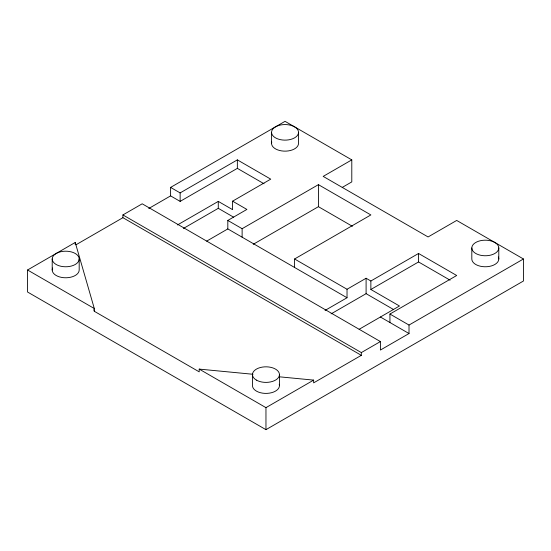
<?xml version="1.0" encoding="UTF-8"?>
<svg xmlns="http://www.w3.org/2000/svg" width="551" height="551" viewBox="0 0 551 551"><rect width="100%" height="100%" fill="white"/><g stroke="black" fill="none" stroke-linecap="round" stroke-linejoin="round"><path stroke-width="0.83" d="M342.254 187.409L351.793 181.899L351.793 159.88L323.182 176.396L428.086 236.958L456.696 220.441L523.45 258.984L523.45 281.003L265.961 429.663L27.55 292.016L27.55 269.997L75.232 242.468L94.304 308.532L94.304 311.287L199.207 371.849L199.207 369.101L253.012 374.274M122.914 214.938L361.332 352.585L361.332 355.333L122.914 217.686L122.914 214.938L142.199 203.801L380.404 341.572L380.404 350.05L409.014 333.534L409.014 325.056L523.45 258.984M148.756 208.498L170.596 195.887L170.596 187.409L285.039 121.337L351.793 159.88M75.976 244.789L122.914 217.686M170.596 187.409L180.136 192.912L237.357 159.88L270.734 179.144L232.584 201.17L232.584 209.649L218.279 201.39L177.463 224.953M170.596 195.887L180.136 201.39L237.357 168.358L264.053 183.772M183.4 228.465L218.279 208.326L233.686 217.225M294.571 267.462L294.571 258.984L347.027 289.261L347.027 297.747L227.818 228.92L227.818 220.441L246.889 209.428L232.584 201.17M206.666 241.131L227.818 228.92M227.818 220.441L242.123 228.699L318.416 184.654L370.864 214.938L294.571 258.984M253.233 244.307L318.416 206.68L352.399 226.296M347.027 289.261L366.098 278.255L370.864 281.003L418.546 253.474L456.696 275.5L389.936 314.042L389.936 322.521M325.056 310.427L347.027 297.747M370.864 281.003L370.864 289.482L418.546 261.952L450.091 280.17M331.117 313.863L366.098 293.669L393.538 309.517M359.149 329.284L399.475 306.005L370.864 289.482M199.207 369.101L265.961 407.644L313.643 380.114L313.643 382.862L361.332 355.333M361.332 352.585L380.404 341.572M279.488 376.822L313.643 380.114M389.936 314.042L409.014 325.056M380.404 317.011L409.014 333.534M27.55 269.997L94.304 308.532M93.828 309.634L94.304 311.287M498.793 247.971A13.486 7.79 0 0 1 478.557 254.714A13.486 7.79 0 0 1 478.557 241.228A13.486 7.79 0 0 1 498.793 247.971L498.793 258.984M471.814 247.971L471.814 258.984A13.486 7.79 0 0 0 487.063 266.705A13.486 7.79 0 0 0 498.331 256.966M418.546 253.474L418.546 261.952M366.098 278.255L366.098 293.669M318.416 184.654L318.416 206.68M298.525 132.35A13.486 7.79 0 0 1 278.296 139.093A13.486 7.79 0 0 1 278.296 125.6A13.486 7.79 0 0 1 298.525 132.35L298.525 143.356A13.486 7.79 0 0 1 283.861 151.119A13.486 7.79 0 0 1 271.753 142.006M279.453 374.604L279.453 385.617M271.547 132.35L271.547 143.356M265.961 407.644L265.961 429.663M252.475 374.604L252.475 385.617A13.486 7.79 0 0 0 267.139 393.373A13.486 7.79 0 0 0 279.247 384.261M242.123 228.699L242.123 237.178M237.357 159.88L237.357 168.358M218.279 201.39L218.279 208.326M180.136 192.912L180.136 201.39M79.186 258.984A13.486 7.79 0 0 1 58.95 265.727A13.486 7.79 0 0 1 58.95 252.241A13.486 7.79 0 0 1 79.186 258.984L79.186 269.997A13.486 7.79 0 0 1 63.937 277.711A13.486 7.79 0 0 1 52.669 267.979M75.232 242.468L75.232 244.527M52.207 258.984L52.207 269.997M256.429 380.114A13.486 7.79 0 0 0 278.992 376.622A13.486 7.79 0 0 0 262.476 367.083A13.486 7.79 0 0 0 256.429 380.114"/></g></svg>
